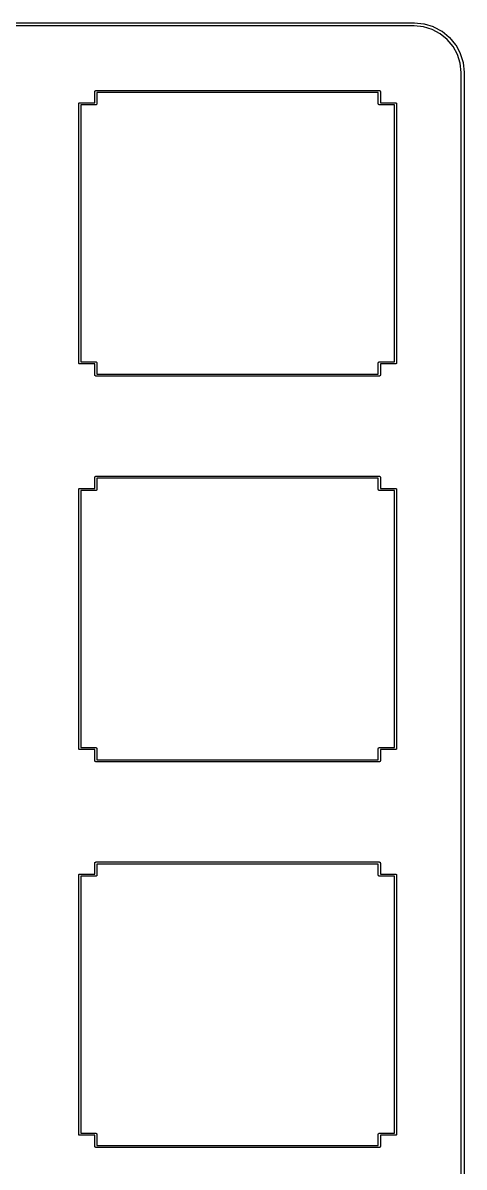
# Model space of a CAD drawing. Extents: x 1.1 to 12.4, y -4.9 to -1.1.
# Drawn here: x 11.582 to 12.441, y -3.316 to -1.091 of the extents above; entities that cross this region are included whole.
import ezdxf

# ---------------------------------------------------------------- set-up
doc = ezdxf.new("R2010")
doc.units = 0
doc.header["$MEASUREMENT"] = 0
doc.layers.add('BLACK', color=7, linetype='CONTINUOUS')

msp = doc.modelspace()

# ---------------------------------------------------------------- linework, layer by layer
at = {"layer": 'BLACK', "linetype": 'CONTINUOUS'}
for p, q in [((1.15611, -1.0908), (12.3439, -1.0908)), ((12.3436, -1.0967), (1.15626, -1.0967)), ((12.3614, -1.09845), (12.3436, -1.0967)), ((12.3439, -1.0908), (12.344, -1.09081)), ((12.344, -1.09081), (12.344, -1.09081)), ((12.344, -1.09081), (12.3622, -1.0926)), ((12.3783, -1.10357), (12.3614, -1.09845)), ((12.3622, -1.0926), (12.3622, -1.0926)), ((12.3622, -1.0926), (12.3622, -1.0926)), ((12.3622, -1.0926), (12.3623, -1.0926)), ((12.3623, -1.0926), (12.3625, -1.09266)), ((12.3625, -1.09266), (12.3628, -1.09271)), ((12.3628, -1.09271), (12.3803, -1.098)), ((12.394, -1.11188), (12.3783, -1.10357)), ((12.3803, -1.098), (12.3803, -1.098)), ((12.3803, -1.098), (12.3803, -1.098)), ((12.3803, -1.098), (12.3804, -1.09801)), ((12.3804, -1.09801), (12.3806, -1.09811)), ((12.3806, -1.09811), (12.3809, -1.09822)), ((12.3809, -1.09822), (12.397, -1.10681)), ((12.4077, -1.12308), (12.394, -1.11188)), ((12.397, -1.10681), (12.397, -1.10681)), ((12.397, -1.10681), (12.397, -1.10681)), ((12.397, -1.10681), (12.3971, -1.10683)), ((12.3971, -1.10683), (12.3973, -1.10698)), ((12.3973, -1.10698), (12.3975, -1.10713)), ((12.3975, -1.10713), (12.4117, -1.11869)), ((12.419, -1.13673), (12.4077, -1.12308)), ((12.4117, -1.11869), (12.4117, -1.11872)), ((12.4117, -1.11872), (12.4119, -1.11891)), ((12.4119, -1.11891), (12.4121, -1.1191)), ((12.4121, -1.1191), (12.4237, -1.13319)), ((12.4237, -1.13319), (12.4238, -1.13323)), ((12.4238, -1.13323), (12.4239, -1.13345)), ((12.4239, -1.13345), (12.4241, -1.13367)), ((12.4241, -1.13367), (12.4328, -1.14977)), ((12.4274, -1.15232), (12.419, -1.13673)), ((12.4327, -1.16925), (12.4274, -1.15232)), ((12.4328, -1.14977), (12.4328, -1.1498)), ((12.4328, -1.1498), (12.4329, -1.15005)), ((12.4329, -1.15005), (12.433, -1.1503)), ((12.433, -1.1503), (12.4384, -1.16778)), ((12.4345, -1.18701), (12.4327, -1.16925)), ((12.4384, -1.16778), (12.4384, -1.16782)), ((12.4384, -1.16782), (12.4385, -1.16808)), ((12.4385, -1.16808), (12.4385, -1.16834)), ((12.4385, -1.16834), (12.4404, -1.18654)), ((12.4345, -1.18751), (12.4345, -1.18701)), ((12.4345, -4.81236), (12.4345, -1.18751)), ((12.4345, -1.18751), (12.4345, -1.18751)), ((12.4404, -1.18654), (12.4404, -1.18658)), ((12.4404, -1.18658), (12.4404, -1.18671)), ((12.4404, -1.18671), (12.4405, -1.18684)), ((12.4405, -1.18684), (12.4405, -1.18735)), ((12.4405, -1.18735), (12.4405, -1.18736)), ((12.4405, -1.18736), (12.4405, -4.81264)), ((11.7225, -1.22402), (11.7226, -1.22365)), ((11.7226, -1.22365), (11.7228, -1.22331)), ((11.7228, -1.22331), (11.723, -1.22301)), ((11.723, -1.22301), (11.7233, -1.22276)), ((11.7233, -1.22276), (11.7237, -1.22258)), ((11.7237, -1.22258), (11.724, -1.22247)), ((11.724, -1.22247), (11.7243, -1.22244)), ((11.7243, -1.22244), (11.7244, -1.22243)), ((11.7244, -1.22243), (11.7245, -1.22244)), ((11.7245, -1.22244), (12.2755, -1.22244)), ((12.2755, -1.22244), (12.2756, -1.22243)), ((12.2756, -1.22243), (12.2757, -1.22244)), ((12.2757, -1.22244), (12.276, -1.22247)), ((12.276, -1.22247), (12.2763, -1.22258)), ((12.2763, -1.22258), (12.2767, -1.22276)), ((12.2767, -1.22276), (12.277, -1.22301)), ((12.277, -1.22301), (12.2772, -1.22331)), ((12.2772, -1.22331), (12.2774, -1.22365)), ((12.2774, -1.22365), (12.2775, -1.22402)), ((11.7224, -1.22441), (11.7225, -1.22402)), ((11.7224, -1.22451), (11.7224, -1.22441)), ((11.7224, -1.24606), (11.7224, -1.22451)), ((11.7264, -1.22638), (11.7264, -1.24794)), ((12.2736, -1.22638), (11.7264, -1.22638)), ((12.2736, -1.24794), (12.2736, -1.22638)), ((12.2775, -1.22402), (12.2776, -1.22441)), ((12.2776, -1.22441), (12.2776, -1.22451)), ((12.2776, -1.22451), (12.2776, -1.24606)), ((11.6909, -1.24803), (11.691, -1.24765)), ((11.6909, -1.24813), (11.6909, -1.24803)), ((11.6909, -1.75187), (11.6909, -1.24813)), ((11.691, -1.24765), (11.6911, -1.24727)), ((11.6911, -1.24727), (11.6913, -1.24693)), ((11.6913, -1.24693), (11.6915, -1.24663)), ((11.6915, -1.24663), (11.6918, -1.24639)), ((11.6918, -1.24639), (11.6922, -1.2462)), ((11.6922, -1.2462), (11.6925, -1.24609)), ((11.6925, -1.24609), (11.6928, -1.24606)), ((11.6928, -1.24606), (11.6929, -1.24605)), ((11.6929, -1.24605), (11.693, -1.24606)), ((11.693, -1.24606), (11.7224, -1.24606)), ((11.7243, -1.25), (11.6949, -1.25)), ((11.6949, -1.25), (11.6949, -1.75)), ((11.7244, -1.25001), (11.7243, -1.25)), ((11.7248, -1.24997), (11.7244, -1.25001)), ((11.7252, -1.24986), (11.7248, -1.24997)), ((11.7255, -1.24968), (11.7252, -1.24986)), ((11.7258, -1.24943), (11.7255, -1.24968)), ((11.7261, -1.24913), (11.7258, -1.24943)), ((11.7262, -1.24879), (11.7261, -1.24913)), ((11.7263, -1.24842), (11.7262, -1.24879)), ((11.7264, -1.24813), (11.7263, -1.24842)), ((11.7264, -1.24794), (11.7264, -1.24803)), ((11.7264, -1.24803), (11.7264, -1.24813)), ((11.7264, -1.24813), (11.7264, -1.24813)), ((12.2736, -1.24803), (12.2736, -1.24794)), ((12.2737, -1.24842), (12.2736, -1.24803)), ((12.2738, -1.24879), (12.2737, -1.24842)), ((12.2739, -1.24913), (12.2738, -1.24879)), ((12.2742, -1.24943), (12.2739, -1.24913)), ((12.2745, -1.24968), (12.2742, -1.24943)), ((12.2748, -1.24986), (12.2745, -1.24968)), ((12.2752, -1.24997), (12.2748, -1.24986)), ((12.2756, -1.25001), (12.2752, -1.24997)), ((12.2757, -1.25), (12.2756, -1.25001)), ((12.3051, -1.25), (12.2757, -1.25)), ((12.2776, -1.24606), (12.307, -1.24606)), ((12.3051, -1.75), (12.3051, -1.25)), ((12.307, -1.24606), (12.3071, -1.24605)), ((12.3071, -1.24605), (12.3072, -1.24606)), ((12.3072, -1.24606), (12.3075, -1.24609)), ((12.3075, -1.24609), (12.3078, -1.2462)), ((12.3078, -1.2462), (12.3082, -1.24639)), ((12.3082, -1.24639), (12.3085, -1.24663)), ((12.3085, -1.24663), (12.3087, -1.24693)), ((12.3087, -1.24693), (12.3089, -1.24727)), ((12.3089, -1.24727), (12.309, -1.24765)), ((12.309, -1.24765), (12.3091, -1.24803)), ((12.3091, -1.24803), (12.3091, -1.24813)), ((12.3091, -1.24813), (12.3091, -1.75187)), ((11.6909, -1.75197), (11.6909, -1.75187)), ((11.691, -1.75235), (11.6909, -1.75197)), ((11.6911, -1.75273), (11.691, -1.75235)), ((11.6913, -1.75307), (11.6911, -1.75273)), ((11.6915, -1.75337), (11.6913, -1.75307)), ((11.6918, -1.75361), (11.6915, -1.75337)), ((11.6922, -1.7538), (11.6918, -1.75361)), ((11.6925, -1.75391), (11.6922, -1.7538)), ((11.6928, -1.75394), (11.6925, -1.75391)), ((11.6929, -1.75395), (11.6928, -1.75394)), ((11.693, -1.75394), (11.6929, -1.75395)), ((11.7224, -1.75394), (11.693, -1.75394)), ((11.6949, -1.75), (11.7243, -1.75)), ((11.7224, -1.77549), (11.7224, -1.75394)), ((11.7243, -1.75), (11.7244, -1.74999)), ((11.7244, -1.74999), (11.7245, -1.75)), ((11.7245, -1.75), (11.7248, -1.75003)), ((11.7248, -1.75003), (11.7252, -1.75014)), ((11.7252, -1.75014), (11.7255, -1.75032)), ((11.7255, -1.75032), (11.7258, -1.75057)), ((11.7258, -1.75057), (11.7261, -1.75087)), ((11.7261, -1.75087), (11.7262, -1.75121)), ((11.7262, -1.75121), (11.7263, -1.75158)), ((11.7263, -1.75158), (11.7264, -1.75197)), ((11.7264, -1.75197), (11.7264, -1.75206)), ((11.7264, -1.75206), (11.7264, -1.77362)), ((12.2736, -1.75197), (12.2737, -1.75158)), ((12.2736, -1.75207), (12.2736, -1.75197)), ((12.2736, -1.77362), (12.2736, -1.75207)), ((12.2737, -1.75158), (12.2738, -1.75121)), ((12.2738, -1.75121), (12.2739, -1.75087)), ((12.2739, -1.75087), (12.2742, -1.75057)), ((12.2742, -1.75057), (12.2745, -1.75032)), ((12.2745, -1.75032), (12.2748, -1.75014)), ((12.2748, -1.75014), (12.2752, -1.75003)), ((12.2752, -1.75003), (12.2755, -1.75)), ((12.2755, -1.75), (12.2756, -1.74999)), ((12.2756, -1.74999), (12.2757, -1.75)), ((12.2757, -1.75), (12.3051, -1.75)), ((12.307, -1.75394), (12.2776, -1.75394)), ((12.2776, -1.75394), (12.2776, -1.77549)), ((12.3071, -1.75395), (12.307, -1.75394)), ((12.3072, -1.75394), (12.3071, -1.75395)), ((12.3075, -1.75391), (12.3072, -1.75394)), ((12.3078, -1.7538), (12.3075, -1.75391)), ((12.3082, -1.75361), (12.3078, -1.7538)), ((12.3085, -1.75337), (12.3082, -1.75361)), ((12.3087, -1.75307), (12.3085, -1.75337)), ((12.3089, -1.75273), (12.3087, -1.75307)), ((12.309, -1.75235), (12.3089, -1.75273)), ((12.3091, -1.75197), (12.309, -1.75235)), ((12.3091, -1.75187), (12.3091, -1.75197)), ((11.7224, -1.77559), (11.7224, -1.77549)), ((11.7225, -1.77598), (11.7224, -1.77559)), ((11.7226, -1.77635), (11.7225, -1.77598)), ((11.7228, -1.77669), (11.7226, -1.77635)), ((11.723, -1.77699), (11.7228, -1.77669)), ((11.7233, -1.77724), (11.723, -1.77699)), ((11.7237, -1.77742), (11.7233, -1.77724)), ((11.724, -1.77753), (11.7237, -1.77742)), ((11.7243, -1.77756), (11.724, -1.77753)), ((11.7244, -1.77757), (11.7243, -1.77756)), ((11.7245, -1.77756), (11.7244, -1.77757)), ((12.2755, -1.77756), (11.7245, -1.77756)), ((11.7264, -1.77362), (12.2736, -1.77362)), ((12.2756, -1.77757), (12.2755, -1.77756)), ((12.2757, -1.77756), (12.2756, -1.77757)), ((12.276, -1.77753), (12.2757, -1.77756)), ((12.2763, -1.77742), (12.276, -1.77753)), ((12.2767, -1.77724), (12.2763, -1.77742)), ((12.277, -1.77699), (12.2767, -1.77724)), ((12.2772, -1.77669), (12.277, -1.77699)), ((12.2774, -1.77635), (12.2772, -1.77669)), ((12.2775, -1.77598), (12.2774, -1.77635)), ((12.2776, -1.77559), (12.2775, -1.77598)), ((12.2776, -1.77549), (12.2776, -1.77559)), ((11.7224, -1.97441), (11.7225, -1.97402)), ((11.7224, -1.97451), (11.7224, -1.97441)), ((11.7224, -1.99606), (11.7224, -1.97451)), ((11.7225, -1.97402), (11.7226, -1.97365)), ((11.7226, -1.97365), (11.7228, -1.97331)), ((11.7228, -1.97331), (11.723, -1.97301)), ((11.723, -1.97301), (11.7233, -1.97276)), ((11.7233, -1.97276), (11.7237, -1.97258)), ((11.7237, -1.97258), (11.724, -1.97247)), ((11.724, -1.97247), (11.7243, -1.97244)), ((11.7243, -1.97244), (11.7244, -1.97243)), ((11.7244, -1.97243), (11.7245, -1.97244)), ((11.7245, -1.97244), (12.2755, -1.97244)), ((11.7264, -1.97638), (11.7264, -1.99794)), ((12.2736, -1.97638), (11.7264, -1.97638)), ((12.2736, -1.99794), (12.2736, -1.97638)), ((12.2755, -1.97244), (12.2756, -1.97243)), ((12.2756, -1.97243), (12.2757, -1.97244)), ((12.2757, -1.97244), (12.276, -1.97247)), ((12.276, -1.97247), (12.2763, -1.97258)), ((12.2763, -1.97258), (12.2767, -1.97276)), ((12.2767, -1.97276), (12.277, -1.97301)), ((12.277, -1.97301), (12.2772, -1.97331)), ((12.2772, -1.97331), (12.2774, -1.97365)), ((12.2774, -1.97365), (12.2775, -1.97402)), ((12.2775, -1.97402), (12.2776, -1.97441)), ((12.2776, -1.97441), (12.2776, -1.97451)), ((12.2776, -1.97451), (12.2776, -1.99606)), ((11.6909, -1.99803), (11.691, -1.99765)), ((11.6909, -1.99813), (11.6909, -1.99803)), ((11.6909, -2.50187), (11.6909, -1.99813)), ((11.691, -1.99765), (11.6911, -1.99727)), ((11.6911, -1.99727), (11.6913, -1.99693)), ((11.6913, -1.99693), (11.6915, -1.99663)), ((11.6915, -1.99663), (11.6918, -1.99639)), ((11.6918, -1.99639), (11.6922, -1.9962)), ((11.6922, -1.9962), (11.6925, -1.99609)), ((11.6925, -1.99609), (11.6928, -1.99606)), ((11.6928, -1.99606), (11.6929, -1.99605)), ((11.6929, -1.99605), (11.693, -1.99606)), ((11.693, -1.99606), (11.7224, -1.99606)), ((11.7243, -2), (11.6949, -2)), ((11.6949, -2), (11.6949, -2.5)), ((11.7244, -2.00001), (11.7243, -2)), ((11.7248, -1.99997), (11.7244, -2.00001)), ((11.7252, -1.99986), (11.7248, -1.99997)), ((11.7255, -1.99968), (11.7252, -1.99986)), ((11.7258, -1.99943), (11.7255, -1.99968)), ((11.7261, -1.99913), (11.7258, -1.99943)), ((11.7262, -1.99879), (11.7261, -1.99913)), ((11.7263, -1.99842), (11.7262, -1.99879)), ((11.7264, -1.99813), (11.7263, -1.99842)), ((11.7264, -1.99794), (11.7264, -1.99803)), ((11.7264, -1.99803), (11.7264, -1.99813)), ((11.7264, -1.99813), (11.7264, -1.99813)), ((12.2736, -1.99803), (12.2736, -1.99794)), ((12.2737, -1.99842), (12.2736, -1.99803)), ((12.2738, -1.99879), (12.2737, -1.99842)), ((12.2739, -1.99913), (12.2738, -1.99879)), ((12.2742, -1.99943), (12.2739, -1.99913)), ((12.2745, -1.99968), (12.2742, -1.99943)), ((12.2748, -1.99986), (12.2745, -1.99968)), ((12.2752, -1.99997), (12.2748, -1.99986)), ((12.2756, -2.00001), (12.2752, -1.99997)), ((12.2757, -2), (12.2756, -2.00001)), ((12.3051, -2), (12.2757, -2)), ((12.2776, -1.99606), (12.307, -1.99606)), ((12.3051, -2.5), (12.3051, -2)), ((12.307, -1.99606), (12.3071, -1.99605)), ((12.3071, -1.99605), (12.3072, -1.99606)), ((12.3072, -1.99606), (12.3075, -1.99609)), ((12.3075, -1.99609), (12.3078, -1.9962)), ((12.3078, -1.9962), (12.3082, -1.99639)), ((12.3082, -1.99639), (12.3085, -1.99663)), ((12.3085, -1.99663), (12.3087, -1.99693)), ((12.3087, -1.99693), (12.3089, -1.99727)), ((12.3089, -1.99727), (12.309, -1.99765)), ((12.309, -1.99765), (12.3091, -1.99803)), ((12.3091, -1.99803), (12.3091, -1.99813)), ((12.3091, -1.99813), (12.3091, -2.50187)), ((11.6909, -2.50197), (11.6909, -2.50187)), ((11.691, -2.50235), (11.6909, -2.50197)), ((11.6911, -2.50273), (11.691, -2.50235)), ((11.6913, -2.50307), (11.6911, -2.50273)), ((11.6915, -2.50337), (11.6913, -2.50307)), ((11.6918, -2.50361), (11.6915, -2.50337)), ((11.6922, -2.5038), (11.6918, -2.50361)), ((11.6925, -2.50391), (11.6922, -2.5038)), ((11.6928, -2.50394), (11.6925, -2.50391)), ((11.6929, -2.50395), (11.6928, -2.50394)), ((11.693, -2.50394), (11.6929, -2.50395)), ((11.7224, -2.50394), (11.693, -2.50394)), ((11.6949, -2.5), (11.7243, -2.5)), ((11.7224, -2.52549), (11.7224, -2.50394)), ((11.7243, -2.5), (11.7244, -2.49999)), ((11.7244, -2.49999), (11.7245, -2.5)), ((11.7245, -2.5), (11.7248, -2.50003)), ((11.7248, -2.50003), (11.7252, -2.50014)), ((11.7252, -2.50014), (11.7255, -2.50032)), ((11.7255, -2.50032), (11.7258, -2.50057)), ((11.7258, -2.50057), (11.7261, -2.50087)), ((11.7261, -2.50087), (11.7262, -2.50121)), ((11.7262, -2.50121), (11.7263, -2.50158)), ((11.7263, -2.50158), (11.7264, -2.50197)), ((11.7264, -2.50197), (11.7264, -2.50206)), ((11.7264, -2.50206), (11.7264, -2.52362)), ((12.2736, -2.50197), (12.2737, -2.50158)), ((12.2736, -2.50207), (12.2736, -2.50197)), ((12.2736, -2.52362), (12.2736, -2.50207)), ((12.2737, -2.50158), (12.2738, -2.50121)), ((12.2738, -2.50121), (12.2739, -2.50087)), ((12.2739, -2.50087), (12.2742, -2.50057)), ((12.2742, -2.50057), (12.2745, -2.50032)), ((12.2745, -2.50032), (12.2748, -2.50014)), ((12.2748, -2.50014), (12.2752, -2.50003)), ((12.2752, -2.50003), (12.2755, -2.5)), ((12.2755, -2.5), (12.2756, -2.49999)), ((12.2756, -2.49999), (12.2757, -2.5)), ((12.2757, -2.5), (12.3051, -2.5)), ((12.307, -2.50394), (12.2776, -2.50394)), ((12.2776, -2.50394), (12.2776, -2.52549)), ((12.3071, -2.50395), (12.307, -2.50394)), ((12.3072, -2.50394), (12.3071, -2.50395)), ((12.3075, -2.50391), (12.3072, -2.50394)), ((12.3078, -2.5038), (12.3075, -2.50391)), ((12.3082, -2.50361), (12.3078, -2.5038)), ((12.3085, -2.50337), (12.3082, -2.50361)), ((12.3087, -2.50307), (12.3085, -2.50337)), ((12.3089, -2.50273), (12.3087, -2.50307)), ((12.309, -2.50235), (12.3089, -2.50273)), ((12.3091, -2.50197), (12.309, -2.50235)), ((12.3091, -2.50187), (12.3091, -2.50197)), ((11.7224, -2.52559), (11.7224, -2.52549)), ((11.7225, -2.52598), (11.7224, -2.52559)), ((11.7226, -2.52635), (11.7225, -2.52598)), ((11.7228, -2.52669), (11.7226, -2.52635)), ((11.723, -2.52699), (11.7228, -2.52669)), ((11.7233, -2.52724), (11.723, -2.52699)), ((11.7237, -2.52742), (11.7233, -2.52724)), ((11.724, -2.52753), (11.7237, -2.52742)), ((11.7243, -2.52756), (11.724, -2.52753)), ((11.7244, -2.52757), (11.7243, -2.52756)), ((11.7245, -2.52756), (11.7244, -2.52757)), ((12.2755, -2.52756), (11.7245, -2.52756)), ((11.7264, -2.52362), (12.2736, -2.52362)), ((12.2756, -2.52757), (12.2755, -2.52756)), ((12.2757, -2.52756), (12.2756, -2.52757)), ((12.276, -2.52753), (12.2757, -2.52756)), ((12.2763, -2.52742), (12.276, -2.52753)), ((12.2767, -2.52724), (12.2763, -2.52742)), ((12.277, -2.52699), (12.2767, -2.52724)), ((12.2772, -2.52669), (12.277, -2.52699)), ((12.2774, -2.52635), (12.2772, -2.52669)), ((12.2775, -2.52598), (12.2774, -2.52635)), ((12.2776, -2.52559), (12.2775, -2.52598)), ((12.2776, -2.52549), (12.2776, -2.52559)), ((11.7224, -2.72441), (11.7225, -2.72402)), ((11.7224, -2.72451), (11.7224, -2.72441)), ((11.7224, -2.74606), (11.7224, -2.72451)), ((11.7225, -2.72402), (11.7226, -2.72365)), ((11.7226, -2.72365), (11.7228, -2.72331)), ((11.7228, -2.72331), (11.723, -2.72301)), ((11.723, -2.72301), (11.7233, -2.72276)), ((11.7233, -2.72276), (11.7237, -2.72258)), ((11.7237, -2.72258), (11.724, -2.72247)), ((11.724, -2.72247), (11.7243, -2.72244)), ((11.7243, -2.72244), (11.7244, -2.72243)), ((11.7244, -2.72243), (11.7245, -2.72244)), ((11.7245, -2.72244), (12.2755, -2.72244)), ((11.7264, -2.72638), (11.7264, -2.74794)), ((12.2736, -2.72638), (11.7264, -2.72638)), ((12.2736, -2.74794), (12.2736, -2.72638)), ((12.2755, -2.72244), (12.2756, -2.72243)), ((12.2756, -2.72243), (12.2757, -2.72244)), ((12.2757, -2.72244), (12.276, -2.72247)), ((12.276, -2.72247), (12.2763, -2.72258)), ((12.2763, -2.72258), (12.2767, -2.72276)), ((12.2767, -2.72276), (12.277, -2.72301)), ((12.277, -2.72301), (12.2772, -2.72331)), ((12.2772, -2.72331), (12.2774, -2.72365)), ((12.2774, -2.72365), (12.2775, -2.72402)), ((12.2775, -2.72402), (12.2776, -2.72441)), ((12.2776, -2.72441), (12.2776, -2.72451)), ((12.2776, -2.72451), (12.2776, -2.74606)), ((11.6909, -2.74803), (11.691, -2.74765)), ((11.6909, -2.74813), (11.6909, -2.74803)), ((11.6909, -3.25187), (11.6909, -2.74813)), ((11.691, -2.74765), (11.6911, -2.74727)), ((11.6911, -2.74727), (11.6913, -2.74693)), ((11.6913, -2.74693), (11.6915, -2.74663)), ((11.6915, -2.74663), (11.6918, -2.74639)), ((11.6918, -2.74639), (11.6922, -2.7462)), ((11.6922, -2.7462), (11.6925, -2.74609)), ((11.6925, -2.74609), (11.6928, -2.74606)), ((11.6928, -2.74606), (11.6929, -2.74605)), ((11.6929, -2.74605), (11.693, -2.74606)), ((11.693, -2.74606), (11.7224, -2.74606)), ((11.7243, -2.75), (11.6949, -2.75)), ((11.6949, -2.75), (11.6949, -3.25)), ((11.7244, -2.75001), (11.7243, -2.75)), ((11.7248, -2.74997), (11.7244, -2.75001)), ((11.7252, -2.74986), (11.7248, -2.74997)), ((11.7255, -2.74968), (11.7252, -2.74986)), ((11.7258, -2.74943), (11.7255, -2.74968)), ((11.7261, -2.74913), (11.7258, -2.74943)), ((11.7262, -2.74879), (11.7261, -2.74913)), ((11.7263, -2.74842), (11.7262, -2.74879)), ((11.7264, -2.74813), (11.7263, -2.74842)), ((11.7264, -2.74794), (11.7264, -2.74803)), ((11.7264, -2.74803), (11.7264, -2.74813)), ((11.7264, -2.74813), (11.7264, -2.74813)), ((12.2736, -2.74803), (12.2736, -2.74794)), ((12.2737, -2.74842), (12.2736, -2.74803)), ((12.2738, -2.74879), (12.2737, -2.74842)), ((12.2739, -2.74913), (12.2738, -2.74879)), ((12.2742, -2.74943), (12.2739, -2.74913)), ((12.2745, -2.74968), (12.2742, -2.74943)), ((12.2748, -2.74986), (12.2745, -2.74968)), ((12.2752, -2.74997), (12.2748, -2.74986)), ((12.2756, -2.75001), (12.2752, -2.74997)), ((12.2757, -2.75), (12.2756, -2.75001)), ((12.3051, -2.75), (12.2757, -2.75)), ((12.2776, -2.74606), (12.307, -2.74606)), ((12.3051, -3.25), (12.3051, -2.75)), ((12.307, -2.74606), (12.3071, -2.74605)), ((12.3071, -2.74605), (12.3072, -2.74606)), ((12.3072, -2.74606), (12.3075, -2.74609)), ((12.3075, -2.74609), (12.3078, -2.7462)), ((12.3078, -2.7462), (12.3082, -2.74639)), ((12.3082, -2.74639), (12.3085, -2.74663)), ((12.3085, -2.74663), (12.3087, -2.74693)), ((12.3087, -2.74693), (12.3089, -2.74727)), ((12.3089, -2.74727), (12.309, -2.74765)), ((12.309, -2.74765), (12.3091, -2.74803)), ((12.3091, -2.74803), (12.3091, -2.74813)), ((12.3091, -2.74813), (12.3091, -3.25187)), ((11.6909, -3.25197), (11.6909, -3.25187)), ((11.691, -3.25235), (11.6909, -3.25197)), ((11.6911, -3.25273), (11.691, -3.25235)), ((11.6913, -3.25307), (11.6911, -3.25273)), ((11.6915, -3.25337), (11.6913, -3.25307)), ((11.6918, -3.25361), (11.6915, -3.25337)), ((11.6922, -3.2538), (11.6918, -3.25361)), ((11.6925, -3.25391), (11.6922, -3.2538)), ((11.6928, -3.25394), (11.6925, -3.25391)), ((11.6929, -3.25395), (11.6928, -3.25394)), ((11.693, -3.25394), (11.6929, -3.25395)), ((11.7224, -3.25394), (11.693, -3.25394)), ((11.6949, -3.25), (11.7243, -3.25)), ((11.7224, -3.27549), (11.7224, -3.25394)), ((11.7243, -3.25), (11.7244, -3.24999)), ((11.7244, -3.24999), (11.7245, -3.25)), ((11.7245, -3.25), (11.7248, -3.25003)), ((11.7248, -3.25003), (11.7252, -3.25014)), ((11.7252, -3.25014), (11.7255, -3.25032)), ((11.7255, -3.25032), (11.7258, -3.25057)), ((11.7258, -3.25057), (11.7261, -3.25087)), ((11.7261, -3.25087), (11.7262, -3.25121)), ((11.7262, -3.25121), (11.7263, -3.25158)), ((11.7263, -3.25158), (11.7264, -3.25197)), ((11.7264, -3.25197), (11.7264, -3.25206)), ((11.7264, -3.25206), (11.7264, -3.27362)), ((12.2736, -3.25197), (12.2737, -3.25158)), ((12.2736, -3.25207), (12.2736, -3.25197)), ((12.2736, -3.27362), (12.2736, -3.25207)), ((12.2737, -3.25158), (12.2738, -3.25121)), ((12.2738, -3.25121), (12.2739, -3.25087)), ((12.2739, -3.25087), (12.2742, -3.25057)), ((12.2742, -3.25057), (12.2745, -3.25032)), ((12.2745, -3.25032), (12.2748, -3.25014)), ((12.2748, -3.25014), (12.2752, -3.25003)), ((12.2752, -3.25003), (12.2755, -3.25)), ((12.2755, -3.25), (12.2756, -3.24999)), ((12.2756, -3.24999), (12.2757, -3.25)), ((12.2757, -3.25), (12.3051, -3.25)), ((12.307, -3.25394), (12.2776, -3.25394)), ((12.2776, -3.25394), (12.2776, -3.27549)), ((12.3071, -3.25395), (12.307, -3.25394)), ((12.3072, -3.25394), (12.3071, -3.25395)), ((12.3075, -3.25391), (12.3072, -3.25394)), ((12.3078, -3.2538), (12.3075, -3.25391)), ((12.3082, -3.25361), (12.3078, -3.2538)), ((12.3085, -3.25337), (12.3082, -3.25361)), ((12.3087, -3.25307), (12.3085, -3.25337)), ((12.3089, -3.25273), (12.3087, -3.25307)), ((12.309, -3.25235), (12.3089, -3.25273)), ((12.3091, -3.25197), (12.309, -3.25235)), ((12.3091, -3.25187), (12.3091, -3.25197)), ((11.7224, -3.27559), (11.7224, -3.27549)), ((11.7225, -3.27598), (11.7224, -3.27559)), ((11.7226, -3.27635), (11.7225, -3.27598)), ((11.7228, -3.27669), (11.7226, -3.27635)), ((11.723, -3.27699), (11.7228, -3.27669)), ((11.7233, -3.27724), (11.723, -3.27699)), ((11.7237, -3.27742), (11.7233, -3.27724)), ((11.724, -3.27753), (11.7237, -3.27742)), ((11.7243, -3.27756), (11.724, -3.27753)), ((11.7244, -3.27757), (11.7243, -3.27756)), ((11.7245, -3.27756), (11.7244, -3.27757)), ((12.2755, -3.27756), (11.7245, -3.27756)), ((11.7264, -3.27362), (12.2736, -3.27362)), ((12.2756, -3.27757), (12.2755, -3.27756)), ((12.2757, -3.27756), (12.2756, -3.27757)), ((12.276, -3.27753), (12.2757, -3.27756)), ((12.2763, -3.27742), (12.276, -3.27753)), ((12.2767, -3.27724), (12.2763, -3.27742)), ((12.277, -3.27699), (12.2767, -3.27724)), ((12.2772, -3.27669), (12.277, -3.27699)), ((12.2774, -3.27635), (12.2772, -3.27669)), ((12.2775, -3.27598), (12.2774, -3.27635)), ((12.2776, -3.27559), (12.2775, -3.27598)), ((12.2776, -3.27549), (12.2776, -3.27559))]:
    msp.add_line(p, q, dxfattribs=at)

doc.saveas('drawing.dxf')
